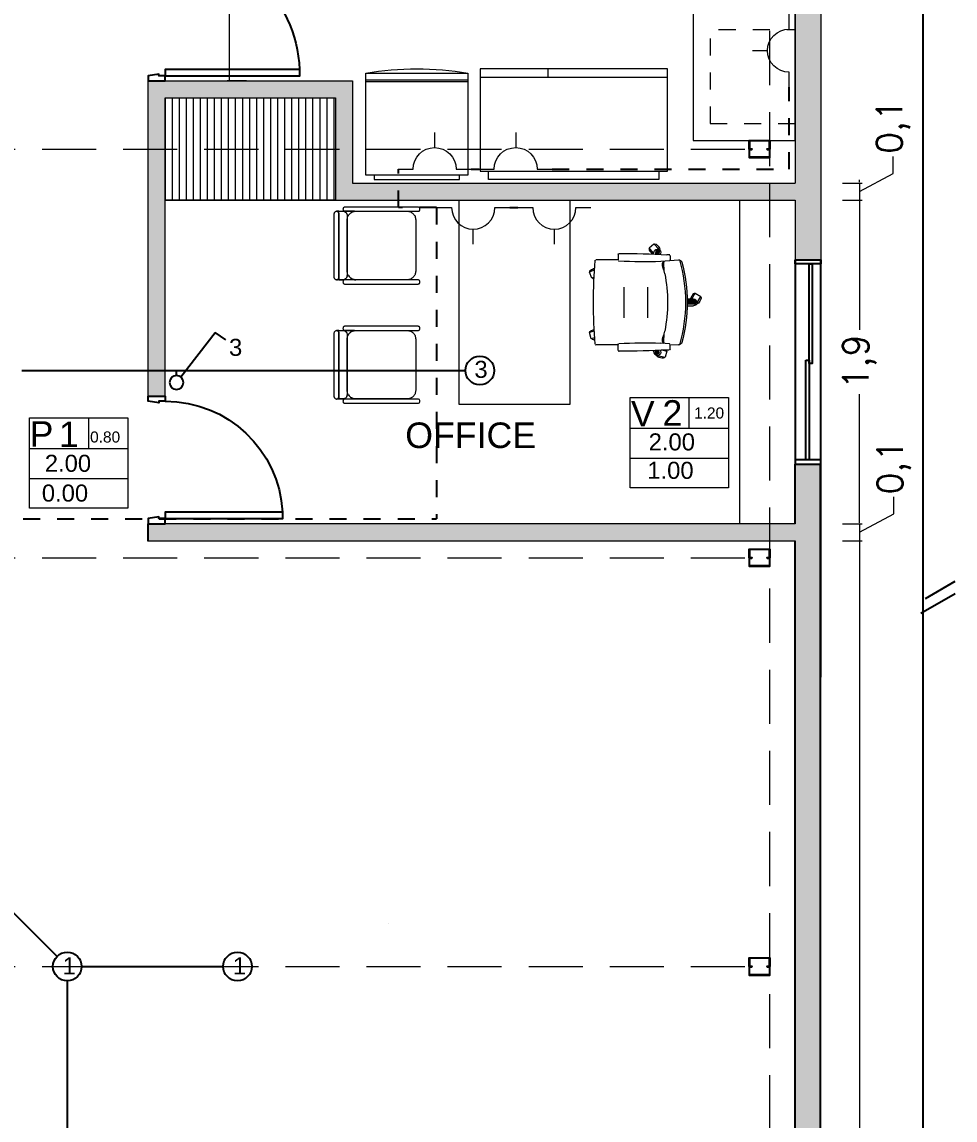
# Model space of a CAD drawing. Header units: metres. Extents: x 5593058 to 5593183, y 6971841 to 6972020.
# Drawn here: x 5593156.48 to 5593161.96, y 6971951.92 to 6971958.36 of the extents above; entities that cross this region are included whole.
import ezdxf

# ---------------------------------------------------------------- set-up
doc = ezdxf.new("R2010")
doc.units = ezdxf.units.M
doc.header["$LTSCALE"] = 0.1
doc.header["$PDMODE"] = 35
doc.header["$PDSIZE"] = -3
for name, pattern in [('ACAD_ISO03W100', [30, 12, -18]), ('DASHED2', [0.375, 0.25, -0.125]), ('HIDDEN', [9.524999999999999, 6.35, -3.175]), ('RAYITA-RAYITA', [0.175, 0.075, -0.1])]:
    doc.linetypes.add(name, pattern=pattern)
for name, color, linetype in [('A - ABERTURAS.', 1, 'Continuous'), ('A - CORTES', 1, 'Continuous'), ('A - PISOS', 1, 'Continuous'), ('A - PUERTAS', 2, 'Continuous'), ('A - VISTA 2', 2, 'Continuous'), ('A- HACH_MURO', 10, 'Continuous'), ('I-ELECTRICIDAD', 10, 'Continuous')]:
    doc.layers.add(name, color=color, linetype=linetype)
for name, color, linetype, lineweight in [('A - COTAS 100', 253, 'Continuous', 0), ('A-ABERTURAS', 1, 'Continuous', 0), ('A-CARPINTERIA anotaciones', 1, 'Continuous', 0), ('A-CARPINTERIAS', 1, 'Continuous', 0), ('A-MUROS', 3, 'Continuous', 0), ('A-PLANILLA LOCALES', 2, 'Continuous', 0), ('A-PROYECCIONES', 253, 'ACAD_ISO03W100', 0), ('B Electrodomestico', 1, 'Continuous', 0), ('B Mobiliario', 1, 'Continuous', 0), ('I-ELECTRICA', 10, 'Continuous', 20)]:
    doc.layers.add(name, color=color, linetype=linetype, lineweight=lineweight)
doc.styles.add('arial', font='arial.ttf')
doc.styles.get("Standard").update_dxf_attribs({"font": 'simplex.shx'})
doc.dimstyles.new('EST-1.100', dxfattribs={"dimtxt": 0.15, "dimasz": 0.01, "dimexe": 0.015, "dimexo": 0, "dimgap": 0.05, "dimtad": 0, "dimtxsty": 'Standard', "dimblk": 'DOT', "dimcen": 0.02, "dimclrd": 256, "dimclre": 256, "dimclrt": 256, "dimazin": 0, "dimtfac": 1, "dimtmove": 0, "dimatfit": 3, "dimfxl": 0.1, "dimfxlon": 1, "dimlwd": -1, "dimlwe": -1, "dimarcsym": 0})

# ---------------------------------------------------------------- blocks, each defined once
blk = doc.blocks.new('PERFIL C 120')
blk.add_lwpolyline([(0.1049999995157123, 1.862645149230957e-09), (0.1200000001117587, 1.862645149230957e-09), (0.1200000001117587, 0.05000000167638063), (0, 0.05000000353902578), (0, 3.725290298461914e-09), (0.01500000059604645, 1.862645149230957e-09), (0.01500000059604645, 0.002000002190470695), (0.001999999396502972, 0.002000002190470695), (0.002000000327825546, 0.04800000321120024), (0.1184000009670854, 0.04800000134855509), (0.1184000009670854, 0.002000002190470695), (0.1049999995157123, 0.002000002190470695)], close=True)
blk = doc.blocks.new('EST MET')
at = {"layer": 'A-PROYECCIONES', "color": 253, "linetype": 'HIDDEN', "ltscale": 0.5}
blk.add_line((0.1200000001117587, -1.862645149230957e-09), (7.1304637696594, 0), dxfattribs=at)
at = {"layer": 'A - VISTA 2'}
blk.add_blockref('PERFIL C 120', (0, -3.725290298461914e-09), dxfattribs=at)
at = {"layer": 'A - VISTA 2', "xscale": -1, "rotation": 180}
blk.add_blockref('PERFIL C 120', (0, 3.725290298461914e-09), dxfattribs=at)
at = {"layer": 'A - VISTA 2', "xscale": -1}
blk.add_blockref('PERFIL C 120', (7.250463769771159, -1.396983861923218e-07), dxfattribs=at)
at = {"layer": 'A - VISTA 2', "rotation": 180}
blk.add_blockref('PERFIL C 120', (7.250463769771159, -1.322478055953979e-07), dxfattribs=at)
blk = doc.blocks.new('eq_silla_of')
at = {"linetype": 'ByBlock'}
for p, q in [((-0.004465295962290838, 0.326995156625344), (0.03471448679920286, 0.3506259354035137)), ((0, 0.3225000000002183), (0, 0.2700000000004366)), ((0.05434033137862571, 0.3180863253155621), (0.03471448679920286, 0.3506259354035137)), ((-0.02028252487070858, 0.2697764830863889), (-0.019999441341497, 0.3076494867636939)), ((-0.01000000000931323, 0.3186803398875782), (-0.01000000000931323, 0.2699456716600253)), ((-0.005000000004656613, 0.3216421356237333), (-0.005000000004656613, 0.2699864182159217)), ((0.005000000004656613, 0.3216421356237333), (0.005000000004656613, 0.2699864182159217)), ((0.01000000000931323, 0.3186803398875782), (0.01000000000931323, 0.2699456716600253)), ((0.02028252487070858, 0.2697764830863889), (0.019999441341497, 0.3076494867636939)), ((0.02007590080029331, 0.2974201775759866), (0.05434033137862571, 0.3180863253155621)), ((-0.24668350405409, 0.1691232535677045), (-0.2496921062702313, 0.2191500193039246)), ((0.24668350405409, 0.1691232535677045), (0.2496921062702313, 0.2191500193039246)), ((-0.2857259865559172, 0.1499748064661617), (-0.3227377142757177, 0.1413648116022159)), ((-0.3123707268387079, 0.09680031164134562), (-0.3227377142757177, 0.1413648116022159)), ((-0.281091235607164, 0.1300514333561296), (-0.2857259865559172, 0.1499748064661617)), ((-0.2799999999988358, 0.1649999999999636), (-0.2799999999988358, 0.151716058877355)), ((-0.2749999999941792, 0.1700000000000728), (-0.2495117155194748, 0.1700000000000728)), ((-0.244537999125896, 0.1655120013338092), (-0.2394100927049294, 0.1156981621261366)), ((0.244537999125896, 0.1655120013338092), (0.2394100927049294, 0.1156981621261366)), ((0.2749999999941792, 0.1700000000000728), (0.2495117155194748, 0.1700000000000728)), ((0.2799999999988358, 0.1649999999999636), (0.2799999999988358, 0.151716058877355)), ((-0.3074449339765124, 0.09463760343351169), (-0.2830169770168141, 0.08670047907708067)), ((-0.306715726503171, 0.09965798068606091), (-0.2828046045033261, 0.09188878618897434)), ((-0.306173183809733, 0.08896707563508244), (-0.2832244914025068, 0.08151059346982947)), ((-0.3043547640263569, 0.1041481685961116), (-0.2825873777619563, 0.09707551606152265)), ((-0.2999928439094219, 0.1079882059611919), (-0.2823653006053064, 0.1022606699452808)), ((-0.2836295681772754, 0.07100273778632982), (-0.2987722163670696, 0.07604832071683632)), ((-0.281904981500702, 0.1126622912697712), (-0.2864118818833958, 0.1140895187245405)), ((0.281904981500702, 0.1126622912697712), (0.2864118818833958, 0.1140895187245405)), ((0.2999928439094219, 0.1079882059611919), (0.2823653006053064, 0.1022606699452808)), ((0.3043547640263569, 0.1041481685961116), (0.2825873777619563, 0.09707551606152265)), ((0.306715726503171, 0.09965798068606091), (0.2828046045033261, 0.09188878618897434)), ((0.3074449339765124, 0.09463760343351169), (0.2830169770168141, 0.08670047907708067)), ((0.306173183809733, 0.08896707563508244), (0.2832244914025068, 0.08151059346982947)), ((0.2836295681772754, 0.07100273778632982), (0.2987722163670696, 0.07604832071683632)), ((0.2890671924687922, 0.07281457307726669), (0.3193101583165117, 0.04661335393575428)), ((0.3096110221522395, 0.1052938093098419), (0.3441924470243976, 0.07533393381436326)), ((0.3193101583165117, 0.04661335393575428), (0.3441924470243976, 0.07533393381436326)), ((-0.08999999999650754, 0.03999999999996362), (0.08999999999650754, 0.03999999999996362)), ((-0.08999999999650754, -0.1000000000003638), (0.08999999999650754, -0.1000000000003638)), ((-0.2824977186392061, -0.1350000000002183), (-0.2471858175413217, -0.1350000000002183)), ((-0.25, -0.1350000000002183), (-0.25, -0.2653811965792556)), ((0.2824977186392061, -0.1350000000002183), (0.2471858175413217, -0.1350000000002183)), ((0.25, -0.1350000000002183), (0.25, -0.2653811965792556)), ((-0.2076673861010931, -0.273103305488803), (-0.2135927398630884, -0.2933361625146063)), ((-0.2135927398630884, -0.2933361625146063), (-0.1771244399715215, -0.3040161954031646)), ((-0.1687578096752986, -0.2754472962560612), (-0.1771244399715215, -0.3040161954031646)), ((0.1484114907216281, -0.2764794944832829), (0.1430041994026396, -0.2892776882536054)), ((0.1430041994026396, -0.2892776882536054), (0.1780081441102084, -0.3040670037999007)), ((0.1906315448286477, -0.2741894331356889), (0.1780081441102084, -0.3040670037999007))]:
    blk.add_line(p, q, dxfattribs=at)
for points in [[(0.03281175586744212, 0.3494783278583782, 0.3102934823736503), (0.0217512640519999, 0.3518961047284392, 0.07825248486886521), (-0.00488882084027864, 0.335828482393481, 0.2863659588696194), (-0.00815945360227488, 0.32575988271401, 0.310293482373651)], [(0.05243760041776113, 0.3169387177695171, -0.3102934823736503), (0.04941622994374484, 0.3060276479654931, -0.07825248486886521), (0.0227761450514663, 0.2899600256305348, -0.06842056446567822), (0.02013669768348336, 0.2892863224815301, -0.310293482373651)], [(-0.322234250837937, 0.1392005766911097, 0.3102934823736503), (-0.3279515732137952, 0.1294285580324868, 0.07825248486886521), (-0.3209025952673983, 0.0991271633292854, 0.2863659588696199), (-0.3123374690476339, 0.09290523831623432, 0.310293482373651)], [(-0.2852225231181365, 0.147810571554146, -0.1297429619290793), (-0.2802657285064925, 0.1465944252877307, -0.07825248486886521)], [(0.3176307424728293, 0.04806832837766706, -0.3102934823736503), (0.3063200436299667, 0.04757011646506726, -0.07446624827153432), (0.2837860239378642, 0.06679756839275797, -0.06842056446566964)], [(0.3425130311807152, 0.07678890825718554, 0.3102934823736503), (0.3413945937063545, 0.08805519519864902, 0.07825248486886521), (0.3178811378020328, 0.1084262531803688, 0.2863659588696207), (0.3072946493630297, 0.1084254413717645, 0.310293482373651)], [(-0.212968232401181, -0.2912037041651274, -0.3102934823736503), (-0.2181263400707394, -0.2811253090058017, -0.0219115337210515), (-0.2166224714892451, -0.2724949487310369, -0.310293482373651)], [(-0.1764999325096142, -0.3018837370536858, 0.3102934823736503), (-0.1667199270159472, -0.2961800876410052, 0.05375304257977564), (-0.1596981768379919, -0.2759233023716661, 0.310293482373651)], [(0.1438689942879137, -0.2872308570495079, -0.3033579579779393), (0.1398419463075697, -0.2768745145986031, -0.07825248486886521)], [(0.1788729389954824, -0.3020201725967127, 0.3102934823736503), (0.1892421984230168, -0.2974750012099321, 0.06578239180212347), (0.2000344711705111, -0.2736014807178435, 0.310293482373651)]]:
    blk.add_lwpolyline(points, format="xyb", dxfattribs=at)
for centre, radius, start, end in [((0, 0.3074999999998909), 0.02, 0.4282520209849457, 179.571747979015), ((0, -0.6503571428575015), 0.910357142857142, 74.12177943441881, 105.8782205655812), ((0, -0.6503571428575015), 0.920357142857142, 75.19950060473879, 104.8004993952612), ((-0.2297197496809531, 0.2202011959661831), 0.02, 104.7820539431292, 183.0127875041831), ((0.2297197496809531, 0.2202011959661831), 0.02, 356.9872124958169, 75.21794605687082), ((5.19665656122379, -0.1350000000002183), 5.484156561215664, 177.0031649024092, 179.9477147743211), ((-0.2749999999941792, 0.1649999999999636), 0.005, 90, 180), ((-0.2495117155194748, 0.1649999999999636), 0.005, 5.877405357480621, 90), ((-0.2320658968237694, 0.1466138545438298), 0.01350507347704586, 225.0392464922909, 264.5975853763584), ((-0.2261700075760018, 0.1439706368309999), 0.0189694184879333, 217.9990864349477, 268.8895391254581), ((-0.2259345729835331, 0.4330774202353496), 0.3, 268.5860200653848, 281.0841953097511), ((-0.2274501266656443, 0.2148252359811522), 0.08982605877098043, 270.2961698982046, 297.5546627663364), ((0, -0.7202045454541803), 0.8752045454545455, 78.9158046902489, 101.0841953097511), ((0.2259345729835331, 0.4330774202353496), 0.3, 258.9158046902489, 271.4139799346152), ((0.2274501266656443, 0.2148252359811522), 0.08982605877098043, 242.4453372336635, 269.7038301017954), ((0.2261700075760018, 0.1439706368309999), 0.0189694184879333, 271.1104608745419, 322.0009135650523), ((0.2320658968237694, 0.1466138545438298), 0.01350507347704586, 275.4024146236416, 314.9607535077091), ((0.2495117155194748, 0.1649999999999636), 0.005, 90, 174.1225946425194), ((0.2749999999941792, 0.1649999999999636), 0.005, 0, 90), ((-5.19665656122379, -0.1350000000002183), 5.484156561215664, 0.05228522567889522, 2.996835097590753), ((-0.2924498787615448, 0.09502272576992254), 0.02, 72.42825202098442, 251.5717479790156), ((-2.580470734857954, 0.01918410129110271), 2.343049272660633, 356.3416382298164, 2.360775509948722), ((2.580470734857954, 0.01918410129110271), 2.343049272660633, 177.6392244900513, 183.6583617701836), ((0.2924498787615448, 0.09502272576992254), 0.02, 288.4282520209845, 107.5717479790156), ((-0.2824977186392061, -0.1300000000001091), 0.005, 179.9477147743178, 270), ((-0.2471858175413217, -0.1300000000001091), 0.005, 270, 356.3416382298197), ((0.2471858175413217, -0.1300000000001091), 0.005, 183.6583617701803, 270), ((0.2824977186392061, -0.1300000000001091), 0.005, 270, 0.05228522568215212), ((-0.2449999999953434, -0.2653811965792556), 0.005, 180, 265.5033963978437), ((0, 2.850000000000364), 3.13, 265.5033963978584, 274.4966036021416), ((0.2449999999953434, -0.2653811965792556), 0.005, 274.4966036021564, 0)]:
    blk.add_arc(centre, radius, start, end, dxfattribs=at)
blk = doc.blocks.new('Silla 01 - Planta')
at = {"color": 0, "linetype": 'ByBlock', "lineweight": -2}
for points in [[(-0.1884606392614572, 0.2765223826635292), (0.1884606392614572, 0.2765223826635292), (0.1910131535629631, 0.2756715445630675), (0.193565667864469, 0.2756715445630675), (0.1952673440654777, 0.2739698683620304), (0.1978198583669908, 0.2722681921610217), (0.198670696467488, 0.270566515960013), (0.2003723726684967, 0.2688648397590043), (0.2012232107690011, 0.2663123254575055), (0.2012232107690011, 0.2637598111560067), (0.2012232107690011, 0.261207296854451), (0.2003723726684967, 0.2586547825529522), (0.198670696467488, 0.2569531063520003), (0.1978198583669908, 0.2544005920504446), (0.1952673440654777, 0.2535497539499545), (0.193565667864469, 0.2518480777489458), (0.1910131535629631, 0.2509972396484557), (0.1884606392614572, 0.2509972396484557), (-0.1884606392614572, 0.2509972396484557), (-0.1910131535629702, 0.2509972396484557), (-0.193565667864469, 0.2518480777489458), (-0.1952673440654706, 0.2535497539499545), (-0.1978198583669908, 0.2544005920504446), (-0.1986706964674951, 0.2569531063520003), (-0.2003723726684967, 0.2586547825529522), (-0.2012232107690082, 0.261207296854451), (-0.2012232107690082, 0.2637598111560067), (-0.2012232107690082, 0.2663123254575055), (-0.2003723726684967, 0.2688648397590043), (-0.1986706964674951, 0.270566515960013), (-0.1978198583669908, 0.2722681921610217), (-0.1952673440654706, 0.2739698683620304), (-0.193565667864469, 0.2756715445630675), (-0.1910131535629702, 0.2756715445630675), (-0.1884606392614572, 0.2765223826635292)], [(-0.1756980677538991, 0.2007977917187418), (-0.1756980677538991, 0.1939910869147354), (-0.1816539344574224, 0.1897368964122279), (-0.1859081249599512, 0.1854827059097204), (-0.1901623154624588, 0.1812285154071844), (-0.193565667864469, 0.1752726487036966), (-0.1969690202664935, 0.1701676201006421), (-0.1986706964674951, 0.1633609152966073), (-0.2003723726684967, 0.1574050485930627), (-0.2003723726684967, 0.1505983437890563), (-0.2012232107690082, 0.1505983437890563), (-0.2012232107690082, 0.2637598111560067), (-0.2012232107690082, 0.261207296854451), (-0.2003723726684967, 0.2586547825529522), (-0.1986706964674951, 0.2569531063520003), (-0.1978198583669908, 0.2544005920504446), (-0.1952673440654706, 0.2535497539499545), (-0.193565667864469, 0.2518480777489458), (-0.1910131535629702, 0.2509972396484557), (-0.1884606392614572, 0.2509972396484557), (-0.2003723726684967, 0.2509972396484557), (-0.2003723726684967, 0.2263229347338438), (-0.2003723726684967, 0.2263229347338438), (-0.2003723726684967, 0.2212179061308177), (-0.1986706964674951, 0.21611287752782), (-0.1961181821659821, 0.2118586870253125), (-0.193565667864469, 0.2084553346232951), (-0.1893114773619615, 0.2050519822212493), (-0.1859081249599512, 0.203350306020269), (-0.1808030963569252, 0.2016486298192319), (-0.1756980677538991, 0.2007977917187418)], [(0.2012232107690011, 0.2509972396484557), (0.2012232107690011, 0.2637598111560067), (0.2012232107690011, 0.261207296854451), (0.2003723726684967, 0.2586547825529522), (0.198670696467488, 0.2569531063520003), (0.1978198583669908, 0.2544005920504446), (0.1952673440654777, 0.2535497539499545), (0.193565667864469, 0.2518480777489458), (0.1910131535629631, 0.2509972396484557), (0.1884606392614572, 0.2509972396484557), (0.2012232107690011, 0.2509972396484557), (0.2012232107690011, 0.2509972396484557)], [(-0.2258975156835987, -0.2135603632262928), (-0.2258975156835987, -0.2161128775277632), (-0.2250466775830873, -0.2186653918293189), (-0.2241958394825829, -0.2212179061308177), (-0.2224941632815813, -0.2229195823318264), (-0.2207924870805797, -0.2246212585328351), (-0.2182399727790667, -0.2254720966333252), (-0.216538296578058, -0.2263229347338438), (-0.2139857822765592, -0.2263229347338438), (-0.2114332679750461, -0.2263229347338438), (-0.2088807536735331, -0.2254720966333252), (-0.2063282393720272, -0.2246212585328351), (-0.2046265631710042, -0.2229195823318264), (-0.2029248869700098, -0.2212179061308177), (-0.2020740488694983, -0.2186653918293189), (-0.2012232107690082, -0.2161128775277632), (-0.2012232107690082, -0.2135603632262928), (-0.2012232107690082, 0.2135603632262928), (-0.2012232107690082, 0.21611287752782), (-0.2020740488694983, 0.2186653918293473), (-0.2029248869700098, 0.2203670680302992), (-0.2046265631710042, 0.2220687442313647), (-0.2063282393720272, 0.223770420432345), (-0.2088807536735331, 0.2246212585328351), (-0.2114332679750461, 0.2254720966333537), (-0.2139857822765592, 0.2263229347338438), (-0.216538296578058, 0.2254720966333537), (-0.2182399727790667, 0.2246212585328351), (-0.2207924870805797, 0.223770420432345), (-0.2224941632815813, 0.2220687442313647), (-0.2241958394825829, 0.2203670680302992), (-0.2250466775830873, 0.2186653918293473), (-0.2258975156835987, 0.21611287752782), (-0.2258975156835987, 0.2135603632262928), (-0.2258975156835987, -0.2135603632262928)], [(-0.2003723726684967, 0.2509972396484557), (0.2020740488694983, 0.2509972396484557), (0.2020740488694983, 0.2263229347338438), (0.2020740488694983, 0.2263229347338438), (0.2012232107690011, 0.2212179061308177), (0.1995215345679924, 0.21611287752782), (0.1969690202664864, 0.2118586870253125), (0.1944165059649734, 0.2084553346232951), (0.1910131535629631, 0.2050519822212493), (0.1859081249599441, 0.2024994679197505), (0.1816539344574224, 0.2016486298192319), (0.1765489058544105, 0.2007977917187418), (-0.1756980677538991, 0.2007977917187418), (-0.1808030963569252, 0.2016486298192319), (-0.185057286859454, 0.2024994679197505), (-0.1893114773619615, 0.2050519822212493), (-0.193565667864469, 0.2084553346232951), (-0.1961181821659821, 0.2118586870253125), (-0.1986706964674951, 0.21611287752782), (-0.2003723726684967, 0.2212179061308177), (-0.2003723726684967, 0.2263229347338438), (-0.2003723726684967, 0.2263229347338438), (-0.2003723726684967, 0.2509972396484557)], [(-0.1501729247388042, 0.2007977917187418), (0.1510237628393085, 0.2007977917187418), (0.1561287914423346, 0.2007977917187418), (0.1612338200453394, 0.1999469536182801), (0.1663388486483726, 0.198245277417243), (0.1705930391508801, 0.1965436012162627), (0.1756980677538991, 0.1948419250152256), (0.1791014201559236, 0.1922894107137267), (0.183355610658424, 0.1897368964122279), (0.1867589630604414, 0.1863335440102105), (0.1901623154624588, 0.1820793535076746), (0.1927148297639576, 0.1786760011056856), (0.1952673440654777, 0.1744218106031497), (0.1978198583669908, 0.1701676201006421), (0.1995215345679924, 0.1650625914976445), (0.2003723726684967, 0.1608084009951085), (0.2012232107690011, 0.1557033723921109), (0.2020740488694983, 0.1505983437890563), (0.2020740488694983, -0.1514491818895749), (0.2012232107690011, -0.1565542104925726), (0.2003723726684967, -0.1608084009951085), (0.1995215345679924, -0.1659134295981346), (0.1978198583669908, -0.1710184582011607), (0.1952673440654777, -0.1752726487036682), (0.1927148297639576, -0.1795268392061473), (0.1901623154624588, -0.1829301916081647), (0.1867589630604414, -0.1863335440101821), (0.183355610658424, -0.1897368964121995), (0.1791014201559236, -0.1931402488142169), (0.1756980677538991, -0.1956927631157157), (0.1705930391508801, -0.1973944393167244), (0.1663388486483726, -0.1990961155177615), (0.1612338200453394, -0.1999469536182517), (0.1561287914423346, -0.2007977917187134), (0.1510237628393085, -0.2016486298192603), (-0.1501729247388042, -0.2016486298192603), (-0.1552779533418303, -0.2007977917187134), (-0.1603829819448421, -0.1999469536182517), (-0.1654880105478682, -0.1990961155177615), (-0.16974220105039, -0.1973944393167244), (-0.1739963915528975, -0.1956927631157157), (-0.1782505820554121, -0.1931402488142169), (-0.182504772557941, -0.1897368964121995), (-0.1859081249599512, -0.1863335440101821), (-0.1893114773619615, -0.1829301916081647), (-0.1918639916634746, -0.1795268392061473), (-0.1944165059649734, -0.1752726487036682), (-0.1969690202664935, -0.1710184582011607), (-0.1986706964674951, -0.1659134295981346), (-0.1995215345679995, -0.1608084009951085), (-0.2003723726684967, -0.1565542104925726), (-0.2003723726684967, -0.1514491818895749), (-0.2003723726684967, 0.1505983437890563), (-0.2003723726684967, 0.1557033723921109), (-0.1995215345679995, 0.1608084009951085), (-0.1986706964674951, 0.1650625914976445), (-0.1969690202664935, 0.1701676201006421), (-0.1944165059649734, 0.1744218106031497), (-0.1918639916634746, 0.1786760011056856), (-0.1893114773619615, 0.1820793535076746), (-0.1859081249599512, 0.1863335440102105), (-0.182504772557941, 0.1897368964122279), (-0.1782505820554121, 0.1922894107137267), (-0.1739963915528975, 0.1948419250152256), (-0.16974220105039, 0.1965436012162627), (-0.1654880105478682, 0.198245277417243), (-0.1603829819448421, 0.1999469536182801), (-0.1552779533418303, 0.2007977917187418), (-0.1501729247388042, 0.2007977917187418)], [(0.1756980677538991, 0.2007977917187418), (0.1756980677538991, 0.1939910869147354), (0.1808030963569252, 0.1914385726132082), (0.1850572868594398, 0.1880352202112192), (0.1893114773619473, 0.1837810297086833), (0.1927148297639576, 0.1795268392061473), (0.1952673440654777, 0.1744218106031497), (0.1978198583669908, 0.169316782000152), (0.1995215345679924, 0.1642117533971259), (0.2012232107690011, 0.1582558866935813), (0.2012232107690011, 0.2203670680302992), (0.1995215345679924, 0.21611287752782), (0.1978198583669908, 0.2127095251258027), (0.1952673440654777, 0.2093061727237853), (0.1927148297639576, 0.2067536584222864), (0.1893114773619473, 0.2042011441207592), (0.1850572868594398, 0.2024994679197505), (0.1808030963569252, 0.2016486298192319), (0.1765489058544105, 0.2007977917187418), (0.1756980677538991, 0.2007977917187418), (0.1756980677538991, 0.2007977917187418)], [(0.2012232107690011, -0.2135603632262928), (0.2012232107690011, -0.2161128775277632), (0.2020740488694983, -0.2186653918293189), (0.2029248869700098, -0.2212179061308177), (0.2046265631710042, -0.2229195823318264), (0.2063282393720201, -0.2246212585328351), (0.208880753673526, -0.2254720966333252), (0.2114332679750319, -0.2263229347338438), (0.213985782276545, -0.2263229347338438), (0.216538296578058, -0.2263229347338438), (0.2182399727790667, -0.2254720966333252), (0.2207924870805655, -0.2246212585328351), (0.2224941632815742, -0.2229195823318264), (0.22419583948259, -0.2212179061308177), (0.2250466775830944, -0.2186653918293189), (0.2258975156835987, -0.2161128775277632), (0.2258975156835987, -0.2135603632262928), (0.2258975156835987, 0.2135603632262928), (0.2258975156835987, 0.21611287752782), (0.2250466775830944, 0.2186653918293473), (0.22419583948259, 0.2203670680302992), (0.2224941632815742, 0.2220687442313647), (0.2207924870805655, 0.223770420432345), (0.2182399727790667, 0.2246212585328351), (0.216538296578058, 0.2254720966333537), (0.213985782276545, 0.2263229347338438), (0.2114332679750319, 0.2254720966333537), (0.208880753673526, 0.2246212585328351), (0.2063282393720201, 0.223770420432345), (0.2046265631710042, 0.2220687442313647), (0.2029248869700098, 0.2203670680302992), (0.2020740488694983, 0.2186653918293473), (0.2012232107690011, 0.21611287752782), (0.2012232107690011, 0.2135603632262928), (0.2012232107690011, -0.2135603632262928)]]:
    blk.add_lwpolyline(points, dxfattribs=at)
blk = doc.blocks.new('eq_modu_atencon')
at = {"ltscale": 0.1}
for p, q in [((-0.8000030517578125, -1.700000000186265), (-0.8000030517578125, -0.4999999990686774)), ((-1.449996948242188, -1.700000000186265), (-0.8000030517578125, -1.700000000186265))]:
    blk.add_line(p, q, dxfattribs=at)
blk.add_lwpolyline([(-0.8000030517578125, -0.4999999990686774), (-1.449996948242188, -0.5), (-1.449996948242188, -1.700000000186265)])
at = {"xscale": -1, "rotation": 90}
for p in [(-1.906309334561229, -0.7333625750616193), (-1.906309334561229, -1.433362575247884)]:
    blk.add_blockref('Silla 01 - Planta', p, dxfattribs=at)
at = {"rotation": 270}
blk.add_blockref('eq_silla_of', (-0.3810221534222364, -1.099999999627471), dxfattribs=at)
blk = doc.blocks.new('Heladera 110 - Planta')
at = {"color": 0, "linetype": 'ByBlock', "lineweight": -2}
for p, q in [((0.55, -0.6249999999999999), (-0.55, -0.6249999999999999)), ((-0.15, -0.6249999999999999), (-0.15, -0.6749999999999998)), ((-0.15, -0.6249999999999999), (-0.15, -0.6749999999999998))]:
    blk.add_line(p, q, dxfattribs=at)
blk.add_lwpolyline([(0.4999999999999999, -0.07499999999999984), (0.4999999999999999, -0.02500000000000002), (-0.4999999999999999, -0.02500000000000002), (-0.4999999999999999, -0.07499999999999984)], dxfattribs=at)
blk.add_lwpolyline([(0.55, -0.6749999999999998), (-0.55, -0.6749999999999998), (-0.55, -0.07499999999999984), (0.55, -0.07499999999999984)], close=True, dxfattribs=at)
blk = doc.blocks.new('Heladera - Planta')
at = {"color": 0, "linetype": 'ByBlock', "lineweight": -2}
for p, q in [((-0.2999999998137355, -0.599999999627471), (0.2999999998137355, -0.599999999627471)), ((-0.2999999998137355, -0.6100000003352761), (0.2999999998137355, -0.6100000003352761))]:
    blk.add_line(p, q, dxfattribs=at)
blk.add_lwpolyline([(-0.2999999998137355, -0.650000000372529), (0.2999999998137355, -0.650000000372529), (0.2999999998137355, -0.04999999981373549), (-0.2999999998137355, -0.04999999981373549)], close=True, dxfattribs=at)
blk.add_lwpolyline([(-0.25, -0.04999999981373549), (-0.25, -0.02500000037252903), (0.25, -0.02500000037252903), (0.25, -0.04999999981373549)], dxfattribs=at)
blk.add_arc((0, 1.137500001117587), 1.812500001438733, 260.4727166538762, 279.5272833461238, dxfattribs=at)
blk = doc.blocks.new('PUERTA 85 der')
for points in [[(-0.8199999999999932, 0), (-0.8199999999999932, 0.03800000000000381), (-0.8100000000000023, 0.03800000000000381), (-0.8199999999999932, 0.1000000000000014), (-0.8400000000000034, 0.1000000000000014), (-0.8399999999999892, 0.1000000000000014), (-0.8499999999999801, 0.1000000000000014), (-0.8499999999999943, 0.1000000000000014), (-0.8499999999999943, 0), (-0.8499999999999837, 7.105427357601002e-15), (-0.8399999999999928, 7.105427357601002e-15), (-0.8400000000000034, 0)], [(-0.03000000000000114, 0), (-0.03000000000000114, 0.03800000000000381), (-0.04000000000000625, 0.03800000000000381), (-0.03000000000000114, 0.1000000000000014), (-0.01000000000000512, 0.1000000000000014), (-0.009999999999990905, 0.09999999999999432), (1.4210854715202e-14, 0.09999999999999432), (0, 0.1000000000000014), (0, 0), (1.06581410364015e-14, 7.105427357601002e-15), (-0.009999999999994458, 7.105427357601002e-15), (-0.01000000000000512, 0)], [(-0.03000000000000114, 0), (-0.03000000000000114, -0.789999999999992), (-0.06799999999999784, -0.789999999999992), (-0.06799999999999784, 0)]]:
    blk.add_lwpolyline(points, close=True)
at = {"color": 9}
blk.add_arc((-0.03000000000000114, 0), 0.789999999999992, 180, 267.24293659711, dxfattribs=at)
blk = doc.blocks.new('PUERTA 75 der')
for points in [[(-0.7199999999999989, 1.13686837721616e-13), (-0.7199999999999989, 0.03800000000011039), (-0.7100000000000009, 0.03800000000011039), (-0.7199999999999989, 0.100000000000108), (-0.7399999999999949, 0.100000000000108), (-0.7399999999999984, 0.100000000000108), (-0.7499999999999964, 0.100000000000108), (-0.7499999999999929, 0.100000000000108), (-0.7499999999999929, 1.13686837721616e-13), (-0.749999999999968, 1.13686837721616e-13), (-0.73999999999997, 1.13686837721616e-13), (-0.7399999999999949, 1.13686837721616e-13)], [(-0.03000000000000114, 0), (-0.03000000000000114, 0.0379999999999967), (-0.03999999999999915, 0.0379999999999967), (-0.03000000000000114, 0.09999999999999432), (-0.00999999999999801, 0.09999999999999432), (-0.01000000000000156, 0.09999999999999432), (-3.552713678800501e-15, 0.09999999999999432), (0, 0.09999999999999432), (0, 0), (2.486899575160351e-14, 0), (-0.009999999999973141, 0), (-0.00999999999999801, 0)], [(-0.03000000000000114, 0), (-0.02999999999999403, -0.6899999999999977), (-0.06799999999999784, -0.6899999999999977), (-0.06799999999999784, 0)]]:
    blk.add_lwpolyline(points, close=True)
at = {"color": 9}
blk.add_arc((-0.03000000000000114, 0), 0.6899999999999977, 180, 266.8429830255741, dxfattribs=at)
blk = doc.blocks.new('_Dot')
at = {"color": 0, "linetype": 'ByBlock', "lineweight": -2}
blk.add_line((-0.5, 0), (-1, 0), dxfattribs=at)
at = {"color": 0, "linetype": 'ByBlock', "const_width": 0.5}
blk.add_lwpolyline([(-0.25, 0, 1), (0.25, 0, 1)], format="xyb", close=True, dxfattribs=at)
blk = doc.blocks.new('*D127')
at = {"layer": 'A - COTAS 100', "transparency": 16777216}
for p, q in [((5593157.600552296, 6971960.21736761), (5593157.715552296, 6971960.21736761)), ((5593157.700552297, 6971960.20736761), (5593157.700552297, 6971959.324510446)), ((5593157.700552297, 6971958.027367569), (5593157.700552297, 6971958.910224732)), ((5593157.800552297, 6971958.017367569), (5593157.685552297, 6971958.017367569))]:
    blk.add_line(p, q, dxfattribs=at)
at = {"layer": 'Defpoints', "color": 0, "transparency": 16777216}
for p in [(5593157.322498874, 6971960.21736761), (5593157.700552297, 6971958.017367569), (5593158.422498883, 6971958.017367569)]:
    blk.add_point(p, dxfattribs=at)
at = {"layer": 'A - COTAS 100', "transparency": 16777216, "xscale": 0.01, "yscale": 0.01, "zscale": 0.01}
for p, rotation in [((5593157.700552297, 6971960.21736761), 90), ((5593157.700552297, 6971958.017367569), 270)]:
    blk.add_blockref('_Dot', p, dxfattribs=dict(at, rotation=rotation))
at = {"layer": 'A - COTAS 100', "transparency": 16777216, "insert": (5593157.700552298, 6971959.117367586), "char_height": 0.15, "attachment_point": 5, "rotation": 90}
blk.add_mtext('2,2', dxfattribs=at)
blk = doc.blocks.new('*D128')
at = {"layer": 'A - COTAS 100', "transparency": 16777216}
for p, q in [((5593161.597250571, 6971957.47472464), (5593161.597250571, 6971957.57472464)), ((5593161.400552297, 6971957.367367498), (5593161.597250571, 6971957.47472464)), ((5593161.300552296, 6971957.417367497), (5593161.415552297, 6971957.417367497)), ((5593161.400552297, 6971957.427367497), (5593161.400552297, 6971957.437367497)), ((5593161.400552297, 6971957.417367497), (5593161.400552297, 6971957.317367497)), ((5593161.400552297, 6971957.417367497), (5593161.400552297, 6971957.317367497)), ((5593161.300552296, 6971957.317367497), (5593161.415552297, 6971957.317367497)), ((5593161.400552297, 6971957.307367497), (5593161.400552297, 6971957.297367497))]:
    blk.add_line(p, q, dxfattribs=at)
at = {"layer": 'Defpoints', "color": 0, "transparency": 16777216}
for p in [(5593161.022498795, 6971957.417367497), (5593161.022498878, 6971957.317367497), (5593161.400552297, 6971957.317367497)]:
    blk.add_point(p, dxfattribs=at)
at = {"layer": 'A - COTAS 100', "transparency": 16777216, "xscale": 0.01, "yscale": 0.01, "zscale": 0.01}
for p, rotation in [((5593161.400552297, 6971957.417367497), 270), ((5593161.400552297, 6971957.317367497), 90)]:
    blk.add_blockref('_Dot', p, dxfattribs=dict(at, rotation=rotation))
at = {"layer": 'A - COTAS 100', "transparency": 16777216, "insert": (5593161.597250571, 6971957.749724638), "char_height": 0.15, "attachment_point": 5, "rotation": 90}
blk.add_mtext('0,1', dxfattribs=at)
blk = doc.blocks.new('*D129')
at = {"layer": 'A - COTAS 100', "transparency": 16777216}
for p, q in [((5593161.300552298, 6971957.317367497), (5593161.415552299, 6971957.317367497)), ((5593161.400552299, 6971957.307367497), (5593161.400552299, 6971956.556651588)), ((5593161.400552299, 6971955.42736425), (5593161.400552299, 6971956.178080159)), ((5593161.300552298, 6971955.41736425), (5593161.415552299, 6971955.41736425))]:
    blk.add_line(p, q, dxfattribs=at)
at = {"layer": 'Defpoints', "color": 0, "transparency": 16777216}
for p in [(5593161.022498878, 6971957.317367497), (5593161.022498878, 6971955.41736425), (5593161.400552299, 6971955.41736425)]:
    blk.add_point(p, dxfattribs=at)
at = {"layer": 'A - COTAS 100', "transparency": 16777216, "xscale": 0.01, "yscale": 0.01, "zscale": 0.01}
for p, rotation in [((5593161.400552299, 6971957.317367497), 90), ((5593161.400552299, 6971955.41736425), 270)]:
    blk.add_blockref('_Dot', p, dxfattribs=dict(at, rotation=rotation))
at = {"layer": 'A - COTAS 100', "transparency": 16777216, "insert": (5593161.4005523, 6971956.367365871), "char_height": 0.15, "attachment_point": 5, "rotation": 90}
blk.add_mtext('1,9', dxfattribs=at)
blk = doc.blocks.new('*D130')
at = {"layer": 'A - COTAS 100', "transparency": 16777216}
for p, q in [((5593161.601398339, 6971955.474721393), (5593161.601398339, 6971955.574721392)), ((5593161.400552306, 6971955.36736425), (5593161.601398339, 6971955.474721393)), ((5593161.300552306, 6971955.41736425), (5593161.415552306, 6971955.41736425)), ((5593161.400552306, 6971955.42736425), (5593161.400552306, 6971955.437364249)), ((5593161.400552306, 6971955.41736425), (5593161.400552306, 6971955.31736425)), ((5593161.400552306, 6971955.41736425), (5593161.400552306, 6971955.31736425)), ((5593161.300552306, 6971955.31736425), (5593161.415552306, 6971955.31736425)), ((5593161.400552306, 6971955.307364251), (5593161.400552306, 6971955.297364251))]:
    blk.add_line(p, q, dxfattribs=at)
at = {"layer": 'Defpoints', "color": 0, "transparency": 16777216}
for p in [(5593161.022498878, 6971955.41736425), (5593161.022498873, 6971955.31736425), (5593161.400552306, 6971955.31736425)]:
    blk.add_point(p, dxfattribs=at)
at = {"layer": 'A - COTAS 100', "transparency": 16777216, "xscale": 0.01, "yscale": 0.01, "zscale": 0.01}
for p, rotation in [((5593161.400552306, 6971955.41736425), 270), ((5593161.400552306, 6971955.31736425), 90)]:
    blk.add_blockref('_Dot', p, dxfattribs=dict(at, rotation=rotation))
at = {"layer": 'A - COTAS 100', "transparency": 16777216, "insert": (5593161.601398339, 6971955.74972139), "char_height": 0.15, "attachment_point": 5, "rotation": 90}
blk.add_mtext('0,1', dxfattribs=at)
blk = doc.blocks.new('*D131')
at = {"layer": 'A - COTAS 100', "transparency": 16777216}
for p, q in [((5593161.300552308, 6971955.31736425), (5593161.415552308, 6971955.31736425)), ((5593161.400552308, 6971955.307364251), (5593161.400552308, 6971950.720937358)), ((5593161.400552308, 6971945.727367608), (5593161.400552308, 6971950.313794501)), ((5593161.300552308, 6971945.717367608), (5593161.415552308, 6971945.717367608))]:
    blk.add_line(p, q, dxfattribs=at)
at = {"layer": 'Defpoints', "color": 0, "transparency": 16777216}
for p in [(5593161.022498873, 6971955.31736425), (5593161.022498877, 6971945.717367608), (5593161.400552308, 6971945.717367608)]:
    blk.add_point(p, dxfattribs=at)
at = {"layer": 'A - COTAS 100', "transparency": 16777216, "xscale": 0.01, "yscale": 0.01, "zscale": 0.01}
for p, rotation in [((5593161.400552308, 6971955.31736425), 90), ((5593161.400552308, 6971945.717367608), 270)]:
    blk.add_blockref('_Dot', p, dxfattribs=dict(at, rotation=rotation))
at = {"layer": 'A - COTAS 100', "transparency": 16777216, "insert": (5593161.400552309, 6971950.517365927), "char_height": 0.15, "attachment_point": 5, "rotation": 90}
blk.add_mtext('9,6', dxfattribs=at)
blk = doc.blocks.new('CARPINT. SIMBOL')
at = {"layer": 'A-CARPINTERIAS', "ltscale": 0.1}
for p, q in [((895.0939675495379, 23.75099569800265), (895.0939675495379, 23.56945496336964)), ((894.7491510946784, 23.56945496336964), (895.3253259503217, 23.56945496336964)), ((894.7491510946784, 23.39445496336673), (895.3253259503217, 23.39445496336673))]:
    blk.add_line(p, q, dxfattribs=at)
blk.add_lwpolyline([(894.7491510946784, 23.75099569800265), (895.3253259503217, 23.75099569800265), (895.3253259503217, 23.21945496336745), (894.7491510946784, 23.21945496336745)], close=True, dxfattribs=at)
at = {"layer": 'A-CARPINTERIAS', "style": 'arial'}
blk.add_text('P', height=0.15, dxfattribs=at).set_placement((894.7491510946784, 23.58057044978204))
blk = doc.blocks.new('ventana 2')
at = {"layer": 'A - ABERTURAS.'}
for p, q in [((1.200000001117587, 0.1500000022351742), (9.313225746154785e-10, 0.1500000022351742)), ((9.313225746154785e-10, 0), (1.200000000186265, 0))]:
    blk.add_line(p, q, dxfattribs=at)
at = {"layer": 'A - ABERTURAS.', "color": 2}
for points in [[(0, 0.1500000022351742), (0, 0), (0.0246504619717598, 0), (0.0246504619717598, 0.1500000022351742)], [(1.200000001117587, 0.1500000022351742), (1.200000001117587, 0), (1.175349539145827, 0), (1.175349539145827, 0.1500000022351742)], [(0.6100000003352761, 0.08749245759099722), (0.6100000003352761, 0.0689622825011611), (0.0246504619717598, 0.0689622825011611), (0.0246504619717598, 0.08749245759099722)], [(1.175349539145827, 0.0689622825011611), (1.175349539145827, 0.05043210741132498), (0.590000000782311, 0.05043210741132498), (0.590000000782311, 0.0689622825011611)]]:
    blk.add_lwpolyline(points, close=True, dxfattribs=at)
blk = doc.blocks.new('CARPINT. SIMBOL V')
at = {"layer": 'A-CARPINTERIA anotaciones', "ltscale": 0.1}
for p, q in [((0.05672902703781801, 0.5315407346352004), (0.05672902703781801, 0.3500000000021828)), ((-0.2880874278216652, 0.3500000000021828), (0.2880874278216652, 0.3500000000021828)), ((-0.2880874278216652, 0.1749999999992724), (0.2880874278216652, 0.1749999999992724))]:
    blk.add_line(p, q, dxfattribs=at)
blk.add_lwpolyline([(-0.2880874278216652, 0.5315407346352004), (0.2880874278216652, 0.5315407346352004), (0.2880874278216652, 0), (-0.2880874278216652, 0)], close=True, dxfattribs=at)
at = {"layer": 'A-CARPINTERIA anotaciones', "style": 'arial'}
blk.add_text('V', height=0.15, dxfattribs=at).set_placement((-0.2841705609959035, 0.3611154864145831))
blk = doc.blocks.new('Lave 1 punto')
for p in [(0.02197401771536533, 0.04721952964291631), (0.1154042828823094, 0.4750075885272054)]:
    blk.add_line(p, (0.1992683335427046, 0.4282037588490084))
blk.add_circle((0, 0), 0.05208206442001519)
blk = doc.blocks.new('TOM')
at = {"layer": 'I-ELECTRICA'}
for p, q in [((784.2311070836607, -255.9094332685756, 30.33813205925457), (784.2311070836607, -255.9836395532273, 30.33813205925457)), ((784.1243223743644, -256.0904242625237, 30.33813205925457), (784.0501160897127, -256.0904242625237, 30.33813205925457)), ((784.4120980776088, -256.0904242625236, 30.33813205925457), (784.3378917929571, -256.0904242625236, 30.33813205925457))]:
    blk.add_line(p, q, dxfattribs=at)
blk.add_arc((784.2311070836607, -256.0904242625237, 30.33813205925457), 0.106784709296355, 0, 180, dxfattribs=at)

msp = doc.modelspace()

# ---------------------------------------------------------------- hatches: boundary and pattern name
at = {"layer": 'A- HACH_MURO'}
h = msp.add_hatch(color=256, dxfattribs=at)
h.dxf.hatch_style = 1
h.paths.add_polyline_path([(5593161.172498874, 6971960.367367607), (5593158.322498873, 6971960.367367606), (5593158.322498873, 6971960.217367607), (5593160.422498878, 6971960.217367607), (5593161.022498872, 6971960.217367606), (5593161.022498872, 6971957.417367494), (5593160.870898305, 6971957.417367498), (5593160.870898305, 6971957.31736754), (5593161.022498872, 6971957.31736754), (5593161.022498872, 6971956.967365894), (5593161.172498873, 6971956.967365894)])
h = msp.add_hatch(color=256, dxfattribs=at)
h.dxf.hatch_style = 1
h.paths.add_polyline_path([(5593158.422498881, 6971958.017367565), (5593157.222498872, 6971958.017367639), (5593157.222498872, 6971957.617367605), (5593157.322498872, 6971957.617367605), (5593157.322498872, 6971957.917367602), (5593158.322498889, 6971957.917367602), (5593158.322498876, 6971957.617367605), (5593158.422498871, 6971957.617367605)])
h.paths.add_polyline_path([(5593157.322498872, 6971957.617367605), (5593157.222498872, 6971957.617367605), (5593157.222498872, 6971956.167364246), (5593157.322498872, 6971956.167364246)])
h.paths.add_polyline_path([(5593160.870898305, 6971957.417367498), (5593158.422498865, 6971957.417367567), (5593158.422498871, 6971957.617367605), (5593158.322498876, 6971957.617367605), (5593158.322498863, 6971957.317367579), (5593160.697501924, 6971957.317367503), (5593160.697501924, 6971957.31736754), (5593160.870898305, 6971957.31736754)])
h = msp.add_hatch(color=256, dxfattribs=at)
h.dxf.hatch_style = 1
h.paths.add_polyline_path([(5593161.168152298, 6971955.767365891), (5593161.018152298, 6971955.767365891), (5593161.018152298, 6971955.417364245), (5593157.218152299, 6971955.417364245), (5593157.218152299, 6971955.317364246), (5593161.018152297, 6971955.317364246), (5593161.018152301, 6971945.717367603), (5593160.868152355, 6971945.717367603), (5593160.868152356, 6971945.567367603), (5593161.168152304, 6971945.567367603)])
at = {"layer": 'B Mobiliario'}
h = msp.add_hatch(dxfattribs=at)
h.set_pattern_fill('LINE', color=256, scale=0.013, angle=90)
h.set_pattern_definition([(90, (66.44321504421532, 89.97973414510489), (-0.04127499999999999, 2.52736483174035e-18), [])])
h.paths.add_polyline_path([(5593158.322498876, 6971957.617367605), (5593157.322498872, 6971957.617367605), (5593157.322498872, 6971957.317367579), (5593158.322498863, 6971957.317367579)])
h.paths.add_polyline_path([(5593158.322498889, 6971957.917367602), (5593157.322498872, 6971957.917367602), (5593157.322498872, 6971957.617367605), (5593158.322498876, 6971957.617367605)])

# ---------------------------------------------------------------- linework, layer by layer
at = {"layer": 'A - CORTES', "ltscale": 1.5}
for p, q in [((5593161.786516761, 6971954.978957446), (5593161.960662671, 6971955.079500634)), ((5593161.760014351, 6971954.891680076), (5593161.960662671, 6971955.007524437))]:
    msp.add_line(p, q, dxfattribs=at)
at = {"layer": 'A - PISOS'}
msp.add_lwpolyline([(5593152.724035214, 6971960.967367606), (5593161.772498878, 6971960.967367606), (5593161.771498875, 6971942.567367662), (5593152.723035211, 6971942.567367662)], close=True, dxfattribs=at)
at = {"layer": 'A-ABERTURAS', "ltscale": 0.006999999999999999}
msp.add_line((5593158.633805568, 6971953.067364504), (5593158.633805568, 6971953.067365668), dxfattribs=at)
msp.add_line((5593158.633805568, 6971953.067364504), (5593158.633805568, 6971953.067365668), dxfattribs=at)
msp.add_line((5593158.633805568, 6971953.067364504), (5593158.633805568, 6971953.067365668), dxfattribs=at)
msp.add_line((5593158.633805568, 6971953.067364504), (5593158.633805568, 6971953.067365668), dxfattribs=at)
msp.add_line((5593158.633805568, 6971953.067364504), (5593158.633805568, 6971953.067365668), dxfattribs=at)
msp.add_line((5593158.633805568, 6971953.067364504), (5593158.633805568, 6971953.067365668), dxfattribs=at)
msp.add_line((5593158.633805568, 6971953.067364504), (5593158.633805568, 6971953.067365668), dxfattribs=at)
msp.add_line((5593158.633805568, 6971953.067364504), (5593158.633805568, 6971953.067365668), dxfattribs=at)
msp.add_line((5593158.633805568, 6971953.067364504), (5593158.633805568, 6971953.067365668), dxfattribs=at)
msp.add_line((5593158.633805568, 6971953.067364504), (5593158.633805568, 6971953.067365668), dxfattribs=at)
msp.add_line((5593158.633805568, 6971953.067364504), (5593158.633805568, 6971953.067365668), dxfattribs=at)
msp.add_line((5593158.633805568, 6971953.067364504), (5593158.633805568, 6971953.067365668), dxfattribs=at)
msp.add_line((5593158.633805568, 6971953.067364504), (5593158.633805568, 6971953.067365668), dxfattribs=at)
msp.add_line((5593158.633805568, 6971953.067364504), (5593158.633805568, 6971953.067365668), dxfattribs=at)
msp.add_line((5593158.633805568, 6971953.067364504), (5593158.633805568, 6971953.067365668), dxfattribs=at)
msp.add_line((5593158.633805568, 6971953.067364504), (5593158.633805568, 6971953.067365668), dxfattribs=at)
msp.add_line((5593158.633805568, 6971953.067364504), (5593158.633805568, 6971953.067365668), dxfattribs=at)
msp.add_line((5593158.633805568, 6971953.067364504), (5593158.633805568, 6971953.067365668), dxfattribs=at)
msp.add_line((5593158.633805568, 6971953.067364504), (5593158.633805568, 6971953.067365668), dxfattribs=at)
msp.add_line((5593158.633805568, 6971953.067364504), (5593158.633805568, 6971953.067365668), dxfattribs=at)
msp.add_line((5593158.633805568, 6971953.067364504), (5593158.633805568, 6971953.067365668), dxfattribs=at)
msp.add_line((5593158.633805568, 6971953.067364504), (5593158.633805568, 6971953.067365668), dxfattribs=at)
msp.add_line((5593158.633805568, 6971953.067364504), (5593158.633805568, 6971953.067365668), dxfattribs=at)
msp.add_line((5593158.633805568, 6971953.067364504), (5593158.633805568, 6971953.067365668), dxfattribs=at)
msp.add_line((5593158.633805568, 6971953.067364504), (5593158.633805568, 6971953.067365668), dxfattribs=at)
msp.add_line((5593158.633805568, 6971953.067364504), (5593158.633805568, 6971953.067365668), dxfattribs=at)
msp.add_line((5593158.633805568, 6971953.067364504), (5593158.633805568, 6971953.067365668), dxfattribs=at)
msp.add_line((5593158.633805568, 6971953.067364504), (5593158.633805568, 6971953.067365668), dxfattribs=at)
msp.add_line((5593158.633805568, 6971953.067364504), (5593158.633805568, 6971953.067365668), dxfattribs=at)
msp.add_line((5593158.633805568, 6971953.067364504), (5593158.633805568, 6971953.067365668), dxfattribs=at)
msp.add_line((5593158.633805568, 6971953.067364504), (5593158.633805568, 6971953.067365668), dxfattribs=at)
msp.add_line((5593158.633805568, 6971953.067364504), (5593158.633805568, 6971953.067365668), dxfattribs=at)
msp.add_line((5593158.633805568, 6971953.067364504), (5593158.633805568, 6971953.067365668), dxfattribs=at)
at = {"layer": 'A-MUROS'}
for p, q in [((5593161.172498874, 6971960.367367607), (5593161.172498873, 6971956.967365894)), ((5593161.022498876, 6971960.217367606), (5593161.022498876, 6971957.417367494)), ((5593157.222498872, 6971956.167364246), (5593157.222498872, 6971958.017367632)), ((5593161.172498872, 6971956.967365894), (5593161.022498872, 6971956.967365894)), ((5593161.172498872, 6971955.767365892), (5593161.17249887, 6971954.517365504)), ((5593157.222498872, 6971955.317364247), (5593157.222498872, 6971955.417364246))]:
    msp.add_line(p, q, dxfattribs=at)
for points in [[(5593158.322498873, 6971960.217367606), (5593161.022498872, 6971960.217367606), (5593161.022498872, 6971957.417367494)], [(5593157.222498872, 6971956.167364246), (5593157.222498872, 6971958.017367632)], [(5593157.322498872, 6971956.167364246), (5593157.322498872, 6971957.917367602)], [(5593161.022498872, 6971957.31736754), (5593161.022498872, 6971956.967365894)], [(5593161.168152298, 6971955.767365891), (5593161.018152298, 6971955.767365891), (5593161.018152298, 6971955.417364245), (5593157.218152299, 6971955.417364245), (5593157.218152299, 6971955.317364246), (5593161.018152297, 6971955.317364246), (5593161.018152301, 6971945.717367603), (5593160.868152355, 6971945.717367603), (5593160.868152356, 6971945.567367603), (5593161.168152304, 6971945.567367603), (5593161.168152298, 6971955.767365891)], [(5593161.172498872, 6971955.767365892), (5593161.022498872, 6971955.767365892), (5593161.022498872, 6971955.417364246), (5593157.222498872, 6971955.417364246), (5593157.222498872, 6971955.317364247), (5593161.022498871, 6971955.317364247), (5593161.022498875, 6971945.717367604), (5593160.872498929, 6971945.717367604), (5593160.87249893, 6971945.567367604), (5593161.172498878, 6971945.567367604), (5593161.172498881, 6971954.517365503)]]:
    msp.add_lwpolyline(points, dxfattribs=at)
at = {"layer": 'A-MUROS', "flags": 128}
for points in [[(5593157.222498872, 6971958.017367639), (5593158.422498881, 6971958.017367565), (5593158.422498865, 6971957.417367567), (5593161.022498872, 6971957.417367494)], [(5593157.322498872, 6971958.017367632), (5593157.222498872, 6971958.017367632)], [(5593157.322498882, 6971957.917367602), (5593158.322498889, 6971957.917367602), (5593158.322498863, 6971957.317367579), (5593161.022498872, 6971957.317367493)], [(5593157.322498872, 6971956.167364246), (5593157.222498872, 6971956.167364246)], [(5593157.322498872, 6971955.417364246), (5593157.222498872, 6971955.417364246)]]:
    msp.add_lwpolyline(points, dxfattribs=at)
at = {"layer": 'A-PROYECCIONES', "color": 253, "linetype": 'HIDDEN', "ltscale": 0.5}
for p, q in [((5593160.872498927, 6971957.517367604), (5593160.872501117, 6971959.96736747)), ((5593160.870898305, 6971957.417367601), (5593160.870898308, 6971945.717367604))]:
    msp.add_line(p, q, dxfattribs=at)
at = {"layer": 'B Electrodomestico', "flags": 128}
msp.add_lwpolyline([(5593160.422498872, 6971957.667367606), (5593161.022498872, 6971957.667367606), (5593161.022498872, 6971958.967367565), (5593160.422498872, 6971958.967367565)], close=True, dxfattribs=at)
at = {"layer": 'B Electrodomestico', "linetype": 'RAYITA-RAYITA', "flags": 128}
msp.add_lwpolyline([(5593160.522498871, 6971957.767367606), (5593161.022498872, 6971957.767367606), (5593161.022498871, 6971958.317367565), (5593160.52249887, 6971958.317367565)], close=True, dxfattribs=at)
at = {"layer": 'B Mobiliario'}
for points in [[(5593158.322498863, 6971957.317367579), (5593157.322498872, 6971957.317367579), (5593157.322498872, 6971957.317367579), (5593158.322498863, 6971957.317367579)], [(5593160.697501924, 6971957.31736754), (5593161.022498872, 6971957.31736754), (5593161.022498872, 6971955.417364246), (5593160.697501924, 6971955.417364246)]]:
    msp.add_lwpolyline(points, close=True, dxfattribs=at)
at = {"layer": 'I-ELECTRICIDAD', "linetype": 'DASHED2'}
for p, q in [((5593160.986330993, 6971957.499209099), (5593160.986331017, 6971957.980926851)), ((5593158.693072763, 6971957.273704335), (5593158.693072775, 6971957.499209149)), ((5593159.119188854, 6971957.499209126), (5593159.166162843, 6971957.499209122)), ((5593159.595599504, 6971957.499209099), (5593160.986330993, 6971957.499209099)), ((5593158.916645417, 6971957.273704335), (5593158.693072763, 6971957.273704335)), ((5593158.916645417, 6971957.273704335), (5593158.916645417, 6971955.446015956)), ((5593159.346082077, 6971957.273704334), (5593159.393056068, 6971957.273704335)), ((5593154.487797417, 6971955.446015956), (5593158.916645417, 6971955.446015956))]:
    msp.add_line(p, q, dxfattribs=at)
at = {"layer": 'I-ELECTRICIDAD'}
for p, q in [((5593156.481418554, 6971956.317367604), (5593159.08617215, 6971956.317367604)), ((5593157.389172992, 6971956.288104855), (5593157.389172992, 6971956.317367604)), ((5593157.389172992, 6971956.288104855), (5593157.389172992, 6971956.317367604)), ((5593156.397265119, 6971953.167369531), (5593156.687761582, 6971952.876873069)), ((5593156.831420479, 6971952.817367605), (5593157.663113611, 6971952.817367605)), ((5593156.747267045, 6971952.733214171), (5593156.747267045, 6971950.501521039))]:
    msp.add_line(p, q, dxfattribs=at)
for centre in [(5593159.170325585, 6971956.317367604), (5593156.747267045, 6971952.817367605), (5593157.747267045, 6971952.817367605)]:
    msp.add_circle(centre, 0.08415343426167965, dxfattribs=at)

# ---------------------------------------------------------------- block references
for p in [(5593153.62203516, 6971957.617367606), (5593153.62203516, 6971955.217367605), (5593153.62203516, 6971952.817367606)]:
    msp.add_blockref('EST MET', p)
at = {"rotation": 90}
msp.add_blockref('ventana 2', (5593161.172498871, 6971955.767365892), dxfattribs=at)
at = {"layer": 'A - PUERTAS', "ltscale": 0.3, "xscale": -1, "rotation": 90}
for name, p in [('PUERTA 85 der', (5593157.322499031, 6971958.017367632)), ('PUERTA 75 der', (5593157.322498872, 6971955.417364246))]:
    msp.add_blockref(name, p, dxfattribs=at)
at = {"layer": 'A-CARPINTERIA anotaciones'}
for name, p in [('CARPINT. SIMBOL V', (5593160.341403576, 6971955.627715843)), ('CARPINT. SIMBOL', (5592261.777346455, 6971932.289021247))]:
    msp.add_blockref(name, p, dxfattribs=at)
at = {"layer": 'B Electrodomestico', "xscale": -1, "rotation": 180}
for name, p in [('Heladera - Planta', (5593158.799957762, 6971957.413423088)), ('Heladera 110 - Planta', (5593159.7215119, 6971957.41342309))]:
    msp.add_blockref(name, p, dxfattribs=at)
at = {"layer": 'B Mobiliario', "xscale": -1, "rotation": 180}
msp.add_blockref('eq_modu_atencon', (5593160.498504939, 6971955.61736754), dxfattribs=at)
at = {"layer": 'I-ELECTRICIDAD'}
for name, p, xscale, yscale, zscale, rotation in [('TOM', (5592857.173981407, 6972888.566783569, -35.99158679157237), -1.186348148306423, 1.186348148306423, 1.186348148306422, 89.99999685916775), ('TOM', (5594089.27560891, 6972261.311558759, -35.99158679157237), -1.186348148306423, 1.186348148306423, 1.186348148306422, 359.9999968591678), ('TOM', (5594089.752019561, 6972261.311558732, -35.99158679157237), -1.186348148306423, 1.186348148306423, 1.186348148306422, 359.9999968591678), ('TOM', (5594089.50248494, 6971653.461302058, -35.99158679157237), 1.186348148306422, 1.186348148306422, 1.186348148306422, 179.9999998981342), ('TOM', (5594089.978895591, 6971653.461302058, -35.99158679157237), 1.186348148306422, 1.186348148306422, 1.186348148306422, 179.9999998981342), ('Lave 1 punto', (5593157.389172993, 6971956.247205097), -0.7852944930273703, 0.785294493011548, 0.7852944930137679, 297.1863345459581)]:
    msp.add_blockref(name, p, dxfattribs=dict(at, xscale=xscale, yscale=yscale, zscale=zscale, rotation=rotation))

# ---------------------------------------------------------------- texts
at = {"layer": 'A-CARPINTERIA anotaciones', "style": 'arial'}
for s, height, p in [('2', 0.15, (5593160.242559843, 6971955.992870913)), ('1.20', 0.065, (5593160.428003013, 6971956.035284538)), ('1', 0.15, (5593156.698534542, 6971955.867390927)), ('0.80', 0.065, (5593156.88144162, 6971955.894237351)), ('2.00', 0.1, (5593160.161525003, 6971955.847942146)), ('2.00', 0.1, (5593156.615552058, 6971955.722382137)), ('1.00', 0.1, (5593160.153608523, 6971955.681105186)), (' 0.00', 0.1, (5593156.559268641, 6971955.547382137))]:
    msp.add_text(s, height=height, dxfattribs=at).set_placement(p)
at = {"layer": 'A-PLANILLA LOCALES', "style": 'arial'}
msp.add_text('OFFICE ', height=0.15, dxfattribs=at).set_placement((5593158.732123532, 6971955.861922786))
at = {"layer": 'I-ELECTRICIDAD', "char_height": 0.1, "attachment_point": 1, "style": 'arial'}
for s, insert in [('\\pxql;3', (5593157.69729372, 6971956.503199996)), ('\\pxql;3', (5593159.138388928, 6971956.37404014)), ('\\pxql;1', (5593156.719844577, 6971952.871232913)), ('\\pxql;1', (5593157.719844577, 6971952.871232913))]:
    msp.add_mtext_dynamic_manual_height_columns(s, width=0.2123351870104671, gutter_width=15, heights=[0.2059317454695702], dxfattribs=dict(at, insert=insert))

# ---------------------------------------------------------------- dimensions: what is measured, and where the dimension line sits
at = {"layer": 'A - COTAS 100'}
dim = msp.add_linear_dim(base=(5593157.700552297, 6971958.017367569), p1=(5593157.322498872, 6971960.217367606), p2=(5593158.422498881, 6971958.017367565), angle=90, dimstyle='EST-1.100', dxfattribs=at)
dim.commit()
dim.dimension.update_dxf_attribs({"geometry": '*D127', "text_midpoint": (5593157.700552298, 6971959.117367586)})
for base, p1, p2, picture, middle in [((5593161.400552297, 6971957.317367497), (5593161.022498793, 6971957.417367494), (5593161.022498876, 6971957.317367493), '*D128', (5593161.597250571, 6971957.624724638)), ((5593161.400552306, 6971955.31736425), (5593161.022498876, 6971955.417364246), (5593161.022498871, 6971955.317364247), '*D130', (5593161.601398339, 6971955.62472139))]:
    dim = msp.add_linear_dim(base=base, p1=p1, p2=p2, angle=90, dimstyle='EST-1.100', override={"dimtmove": 1}, dxfattribs=at)
    dim.commit()
    dim.dimension.update_dxf_attribs({"geometry": picture, "text_midpoint": middle, "dimtype": 160})
for base, p1, p2, picture, middle in [((5593161.400552299, 6971955.41736425), (5593161.022498876, 6971957.317367493), (5593161.022498876, 6971955.417364246), '*D129', (5593161.4005523, 6971956.367365871)), ((5593161.400552308, 6971945.717367608), (5593161.022498871, 6971955.317364247), (5593161.022498875, 6971945.717367604), '*D131', (5593161.400552309, 6971950.517365927))]:
    dim = msp.add_linear_dim(base=base, p1=p1, p2=p2, angle=90, dimstyle='EST-1.100', override={"dimtmove": 1}, dxfattribs=at)
    dim.commit()
    dim.dimension.update_dxf_attribs({"geometry": picture, "text_midpoint": middle})

doc.saveas('drawing.dxf')
